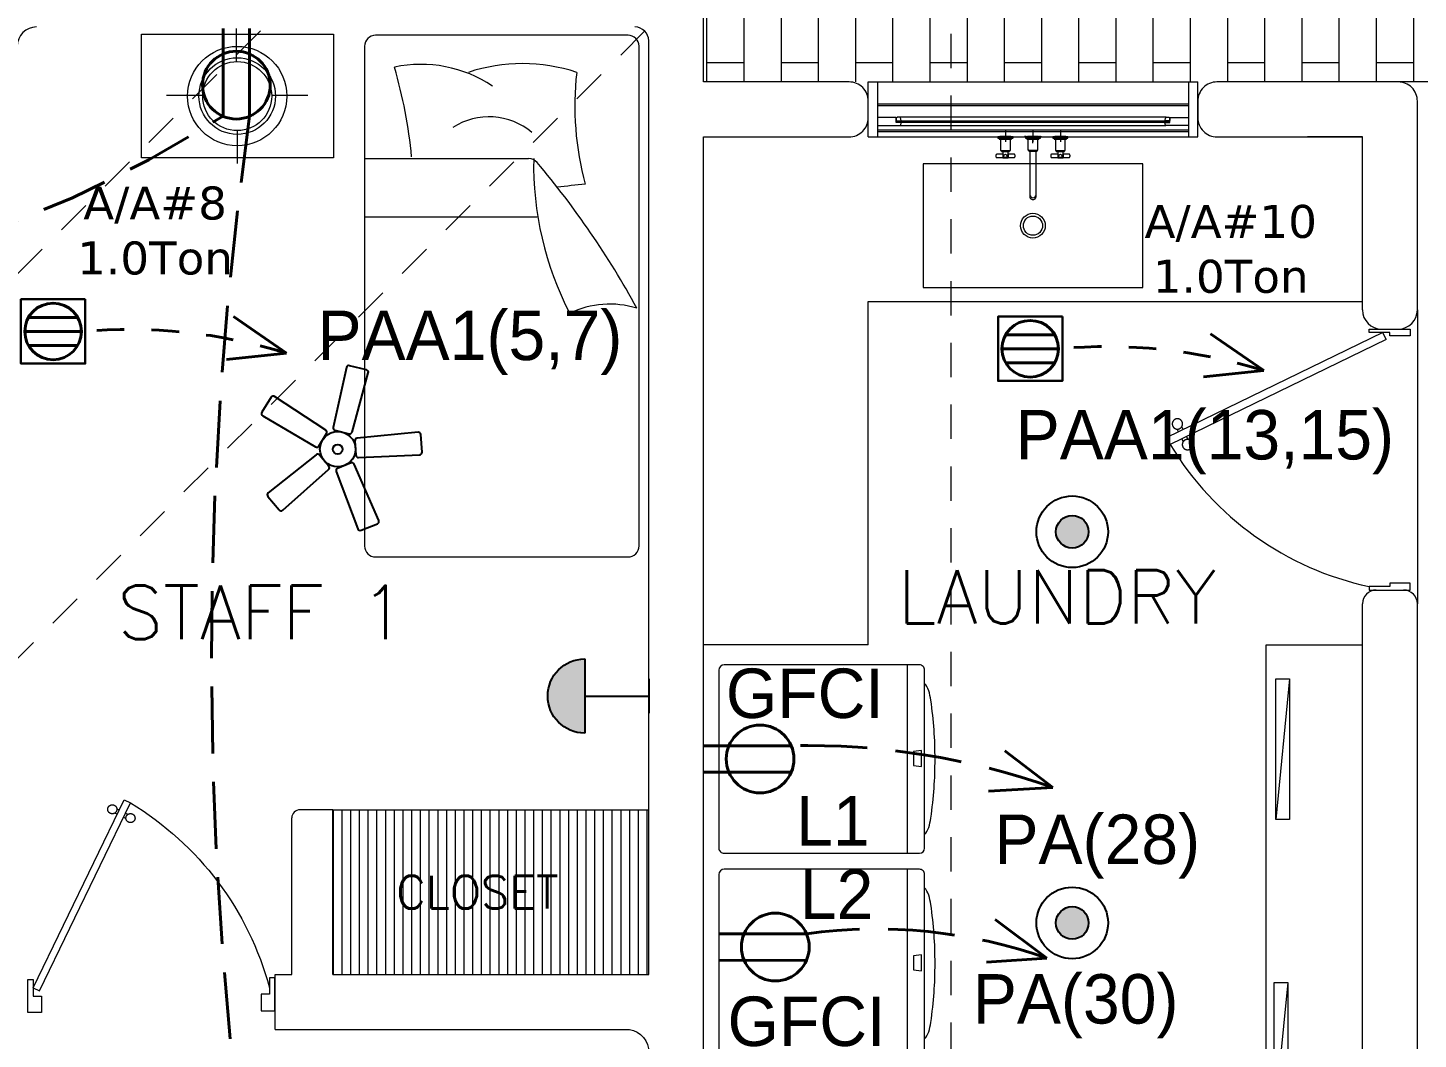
# Model space of a CAD drawing. Header units: metres. Extents: x 14 to 2416, y -346 to 476.
# Drawn here: x 33.49 to 38.55, y -153.97 to -150.29 of the extents above; entities that cross this region are included whole.
import ezdxf

# ---------------------------------------------------------------- set-up
doc = ezdxf.new("R2010")
doc.units = ezdxf.units.M
for name, pattern in [('0', [0]), ('CENTER2', [28.575, 19.05, -3.175, 3.175, -3.175]), ('CONTINUA', [0]), ('Dash Style-2', [0.694425, 0.48607, -0.208355]), ('HIDDEN2', [0.1875, 0.125, -0.0625])]:
    doc.linetypes.add(name, pattern=pattern)
doc.layers.get('0').update_dxf_attribs({"linetype": '0', "lineweight": 20})
for name, color, linetype, lineweight in [('A-ANNO-TEXT', 20, 'Continuous', 13), ('A-DOOR', 35, 'Continuous', 5), ('A-WALL', 250, 'Continuous', 20), ('baños', 251, 'Continuous', 0), ('closets', 253, 'Continuous', 0), ('cristales', 131, 'Continuous', 0), ('E Base Registro', 8, 'Continuous', 30), ('E Salida AAcond', 144, 'Continuous', 40), ('E Salida TCorrientes', 24, 'CONTINUA', 40), ('E Tuberia AAcond', 144, 'Dash Style-2', 40), ('E Tuberia Emp Piso', 24, 'Dash Style-2', 40), ('MAVA -LUMINARIAS', 1, 'Continuous', 18), ('MOB FIJOS', 251, 'Continuous', 0), ('MOBILIARIOS', 252, 'Continuous', 0), ('piso', 253, 'Continuous', 0), ('textos', 7, 'Continuous', 0)]:
    doc.layers.add(name, color=color, linetype=linetype, lineweight=lineweight)
doc.layers.add('hatch piso', color=253, linetype='Continuous', lineweight=0, transparency=0.7)
doc.layers.add('MAVA LUM', color=1, linetype='Continuous')
doc.layers.add('MAVA Luminarias', color=1, linetype='Continuous')
doc.layers.add('Techos 1', color=7, linetype='HIDDEN2', lineweight=9, true_color=0x42391a)
doc.styles.add('CENTURY GOTHIC', font='GOTHIC.TTF')
doc.styles.add('DIMTEXT', font='dim.shx', dxfattribs={"width": 0.75})
doc.styles.get("Standard").update_dxf_attribs({"font": 'arial.ttf', "height": 0.1875})

# ---------------------------------------------------------------- blocks, each defined once
blk = doc.blocks.new('bn29-63')
at = {"linetype": 'CENTER2'}
for p, q in [((-0.1, 0.02), (-0.1, -0.02)), ((-0.025, 0), (-0.031, 0)), ((0.02, 0), (-0.02, 0)), ((0, 0.025), (0, 0.0035)), ((0, 0.02), (0, -0.02)), ((0.025, 0), (0.031, 0)), ((0.1, 0.02), (0.1, -0.02)), ((-0.08, 0), (-0.12, 0)), ((0, -0.025), (0, -0.0035)), ((0.12, 0), (0.08, 0))]:
    blk.add_line(p, q, dxfattribs=at)
at = {"linetype": 'Continuous'}
for p, q in [((-0.0275, 0), (-0.0275, -0.0055)), ((0.0275, -0.0055), (0.0275, 0)), ((-0.1275, 0), (-0.0725, 0)), ((-0.1275, 0), (-0.1275, -0.0055)), ((-0.127, -0.006), (-0.073, -0.006)), ((-0.1225, -0.0065), (-0.1225, -0.0095)), ((-0.122, -0.01), (-0.078, -0.01)), ((-0.118, -0.01), (-0.118, -0.0505)), ((-0.082, -0.0505), (-0.082, -0.01)), ((-0.0775, -0.0095), (-0.0775, -0.0065)), ((-0.0725, -0.0055), (-0.0725, 0)), ((-0.0225, -0.007), (-0.0225, -0.0095)), ((-0.018, -0.011), (-0.018, -0.0495)), ((0.018, -0.0495), (0.018, -0.011)), ((0.0225, -0.0095), (0.0225, -0.007)), ((0.0725, 0), (0.1275, 0)), ((0.0725, 0), (0.0725, -0.0055)), ((0.073, -0.006), (0.127, -0.006)), ((0.0775, -0.0065), (0.0775, -0.0095)), ((0.078, -0.01), (0.122, -0.01)), ((0.082, -0.01), (0.082, -0.0505)), ((0.118, -0.0505), (0.118, -0.01)), ((0.1225, -0.0095), (0.1225, -0.0065)), ((0.1275, -0.0055), (0.1275, 0)), ((-0.1353, -0.0707), (-0.1353, -0.0709)), ((-0.1353, -0.0709), (-0.1353, -0.0711)), ((-0.1098, -0.0649), (-0.132, -0.0649)), ((-0.132, -0.0769), (-0.1098, -0.0769)), ((-0.1175, -0.051), (-0.0825, -0.051)), ((-0.1148, -0.051), (-0.1148, -0.0547)), ((-0.1144, -0.0552), (-0.0856, -0.0552)), ((-0.1098, -0.0554), (-0.0903, -0.0554)), ((-0.1098, -0.0554), (-0.1098, -0.0674)), ((-0.1098, -0.0743), (-0.1098, -0.0779)), ((-0.1092, -0.0784), (-0.0908, -0.0784)), ((-0.1089, -0.0552), (-0.1089, -0.0554)), ((-0.0911, -0.0554), (-0.0911, -0.0552)), ((-0.0903, -0.0675), (-0.0903, -0.0554)), ((-0.068, -0.0649), (-0.0903, -0.0649)), ((-0.0903, -0.0779), (-0.0903, -0.0744)), ((-0.0903, -0.0769), (-0.068, -0.0769)), ((-0.0851, -0.0547), (-0.0851, -0.051)), ((-0.0647, -0.0709), (-0.0647, -0.0708)), ((-0.0647, -0.0711), (-0.0647, -0.0709)), ((-0.015, -0.051), (-0.015, -0.0535)), ((-0.0115, -0.055), (-0.0115, -0.1745)), ((0.0115, -0.1745), (0.0115, -0.055)), ((0.015, -0.0535), (0.015, -0.051)), ((0.0647, -0.0707), (0.0647, -0.0709)), ((0.0647, -0.0709), (0.0647, -0.0711)), ((0.0902, -0.0649), (0.068, -0.0649)), ((0.068, -0.0769), (0.0902, -0.0769)), ((0.0825, -0.051), (0.1175, -0.051)), ((0.0851, -0.051), (0.0851, -0.0547)), ((0.0856, -0.0552), (0.1144, -0.0552)), ((0.0902, -0.0554), (0.1097, -0.0554)), ((0.0902, -0.0554), (0.0902, -0.0674)), ((0.0902, -0.0743), (0.0902, -0.0779)), ((0.0908, -0.0784), (0.1092, -0.0784)), ((0.0911, -0.0552), (0.0911, -0.0554)), ((0.1089, -0.0554), (0.1089, -0.0552)), ((0.1097, -0.0675), (0.1097, -0.0554)), ((0.132, -0.0649), (0.1097, -0.0649)), ((0.1097, -0.0779), (0.1097, -0.0744)), ((0.1097, -0.0769), (0.132, -0.0769)), ((0.1148, -0.0547), (0.1148, -0.051)), ((0.1353, -0.0709), (0.1353, -0.0708)), ((0.1353, -0.0711), (0.1353, -0.0709)), ((-0.0115, -0.1745), (-0.0115, -0.2108)), ((0.0115, -0.2108), (0.0115, -0.1745)), ((-0.0116, -0.2129), (-0.0116, -0.2196)), ((-0.0115, -0.2108), (-0.0115, -0.2129)), ((0.0115, -0.2129), (0.0115, -0.2108)), ((0.0116, -0.2196), (0.0116, -0.2129))]:
    blk.add_line(p, q, dxfattribs=at)
for centre in [(-0.1, -0.0709), (0.1, -0.0709)]:
    blk.add_circle(centre, 0.006, dxfattribs=at)
for centre, radius, start, end in [((-0.127, -0.0055), 0.0005, 180, 270), ((-0.123, -0.0065), 0.0005, 0, 90), ((-0.122, -0.0095), 0.0005, 180, 270), ((-0.1175, -0.0505), 0.0005, 180, 270), ((-0.0825, -0.0505), 0.0005, 270, 0), ((-0.078, -0.0095), 0.0005, 270, 0), ((-0.077, -0.0065), 0.0005, 90, 180), ((-0.073, -0.0055), 0.0005, 270, 0), ((-0.027, -0.0055), 0.000484, 180.5909, 257.2082), ((-0.0118, 2.0449), 2.0509, 269.6737, 270.0229), ((-0.0235, -0.007), 0.000994, 359.9015, 76.9051), ((-0.019, -0.011), 0.000956, 357.6447, 77.7093), ((-0.0175, -0.0495), 0.000478, 178.2673, 257.1382), ((-0.016, -0.051), 0.000959, 357.75, 77.9919), ((0.016, -0.051), 0.000997, 103.3628, 180.0254), ((0.0175, -0.0495), 0.000475, 305.7664, 0.8101), ((0.019, -0.011), 0.000999, 105.4862, 180.0003), ((0.022, -0.0095), 0.000468, 302.2695, 1.2177), ((0.0235, -0.007), 0.000969, 105.515, 182.3446), ((0.073, -0.0055), 0.0005, 180, 270), ((0.077, -0.0065), 0.0005, 0, 90), ((0.078, -0.0095), 0.0005, 180, 270), ((0.0825, -0.0505), 0.0005, 180, 270), ((0.1175, -0.0505), 0.0005, 270, 0), ((0.122, -0.0095), 0.0005, 270, 0), ((0.123, -0.0065), 0.0005, 90, 180), ((0.127, -0.0055), 0.0005, 270, 0), ((-0.1144, -0.0547), 0.0005, 180, 270), ((-0.1092, -0.0779), 0.0005, 180, 270), ((-0.0908, -0.0779), 0.0005, 270, 0), ((-0.0856, -0.0547), 0.0005, 270, 0), ((-0.0125, -0.055), 0.000979, 359.4823, 72.3164), ((0.0125, -0.055), 0.000994, 107.8916, 180.1174), ((0.0145, -0.0535), 0.000492, 288.0948, 0.3106), ((0.0856, -0.0547), 0.0005, 180, 270), ((0.0908, -0.0779), 0.0005, 180, 270), ((0.1092, -0.0779), 0.0005, 270, 0), ((0.1144, -0.0547), 0.0005, 270, 0), ((0, -0.2181), 0.0121, 213.9793, 325.1602)]:
    blk.add_arc(centre, radius, start, end, dxfattribs=at)
for centre, major_axis, ratio, start_param, end_param in [((0, 0), (0.0275, 0), 0.000034, 2.667121, 6.283185), ((0, 0), (0.0259, 0), 0.000034, 2.815846, 6.283185), ((0, 0), (0.0275, 0), 0.000034, 0, 0.47639), ((0, 0), (0.0259, 0), 0.000034, 0, 0.327867), ((0, -0.006), (0.027, 0), 0.000034, 3.141456, 6.282925), ((0, -0.01), (0.022, 0), 0.000034, 3.142066, 6.283185), ((0, -0.05), (0.0175, 0), 0.000034, 2.696758, 6.283185), ((0, -0.05), (0.0175, 0), 0.000034, 0, 0.440577), ((0, -0.054), (0.0145, 0), 0.000034, 3.141569, 6.283185), ((0, -0.2129), (0.0116, 0), 0.906322, 3.141593, 6.283185), ((0, -0.2196), (0.0116, 0), 0.906322, 3.141593, 3.655143), ((0, -0.2129), (0.0115, 0), 0.906322, 3.141593, 6.283185), ((0, -0.2196), (0.0116, 0), 0.906322, 5.752494, 6.283185)]:
    blk.add_ellipse(centre, major_axis=major_axis, ratio=ratio, start_param=start_param, end_param=end_param, dxfattribs=at)
for points, knots in [([(-0.0225, -0.0095), (-0.0225, -0.0095), (-0.0225, -0.0096), (-0.0225, -0.0097), (-0.0224, -0.0098), (-0.0223, -0.0099), (-0.0222, -0.01), (-0.0222, -0.01), (-0.0221, -0.01)], [0, 0, 0, 0, 0.042757, 0.325645, 0.547786, 0.733379, 0.889807, 1, 1, 1, 1]), ([(0.0271, -0.006), (0.0272, -0.006), (0.0272, -0.0059), (0.0274, -0.0058), (0.0275, -0.0057), (0.0275, -0.0056), (0.0275, -0.0055), (0.0275, -0.0055)], [0, 0, 0, 0, 0.168578, 0.402971, 0.679997, 0.948361, 1, 1, 1, 1]), ([(-0.1321, -0.0649), (-0.1321, -0.0649), (-0.1324, -0.0649), (-0.1329, -0.0651), (-0.1335, -0.0655), (-0.134, -0.066), (-0.1344, -0.0668), (-0.1348, -0.0677), (-0.1351, -0.0687), (-0.1353, -0.0697), (-0.1353, -0.0704), (-0.1353, -0.0707)], [0, 0, 0, 0, 0.045604, 0.158159, 0.271631, 0.39062, 0.514613, 0.640295, 0.76551, 0.890129, 1, 1, 1, 1]), ([(-0.1353, -0.0711), (-0.1353, -0.0712), (-0.1353, -0.0717), (-0.1352, -0.0726), (-0.135, -0.0736), (-0.1346, -0.0746), (-0.1342, -0.0754), (-0.1337, -0.0761), (-0.1332, -0.0766), (-0.1326, -0.0769), (-0.1322, -0.0769), (-0.1321, -0.0769)], [0, 0, 0, 0, 0.048847, 0.173034, 0.297636, 0.422848, 0.549037, 0.676469, 0.804317, 0.914337, 1, 1, 1, 1]), ([(-0.1098, -0.0674), (-0.1098, -0.0678), (-0.1097, -0.0681), (-0.1097, -0.0693), (-0.1097, -0.0701), (-0.1097, -0.0722), (-0.1098, -0.0734), (-0.1098, -0.0743)], [0.4022822, 0.4022822, 0.4022822, 0.4022822, 0.4375, 0.4375, 0.5, 0.5, 0.5975436, 0.5975436, 0.5975436, 0.5975436]), ([(-0.0903, -0.0675), (-0.0903, -0.0678), (-0.0903, -0.0682), (-0.0903, -0.0693), (-0.0903, -0.0701), (-0.0903, -0.0709)], [0.90411341, 0.90411341, 0.90411341, 0.90411341, 0.9375, 0.9375, 1, 1, 1, 1]), ([(-0.0647, -0.0708), (-0.0647, -0.0706), (-0.0647, -0.0701), (-0.0648, -0.0692), (-0.065, -0.0682), (-0.0654, -0.0672), (-0.0658, -0.0664), (-0.0663, -0.0657), (-0.0668, -0.0652), (-0.0674, -0.0649), (-0.0678, -0.0649), (-0.0679, -0.0649)], [0, 0, 0, 0, 0.048847, 0.173034, 0.297636, 0.422848, 0.549037, 0.676469, 0.804317, 0.914337, 1, 1, 1, 1]), ([(-0.0679, -0.0769), (-0.0679, -0.0769), (-0.0676, -0.0769), (-0.0671, -0.0767), (-0.0665, -0.0763), (-0.066, -0.0758), (-0.0656, -0.075), (-0.0652, -0.0742), (-0.0649, -0.0731), (-0.0647, -0.0721), (-0.0647, -0.0714), (-0.0647, -0.0711)], [0, 0, 0, 0, 0.045604, 0.158159, 0.271631, 0.39062, 0.514613, 0.640295, 0.76551, 0.890129, 1, 1, 1, 1]), ([(-0.015, -0.0535), (-0.015, -0.0535), (-0.015, -0.0536), (-0.015, -0.0537), (-0.0149, -0.0538), (-0.0148, -0.0539), (-0.0147, -0.054), (-0.0146, -0.054), (-0.0146, -0.054), (-0.0146, -0.054)], [0, 0, 0, 0, 0.071045, 0.33477, 0.544053, 0.719742, 0.867475, 0.987287, 1, 1, 1, 1]), ([(0.0679, -0.0649), (0.0679, -0.0649), (0.0676, -0.0649), (0.0671, -0.0651), (0.0665, -0.0655), (0.066, -0.066), (0.0656, -0.0668), (0.0652, -0.0677), (0.0649, -0.0687), (0.0647, -0.0697), (0.0647, -0.0704), (0.0647, -0.0707)], [0, 0, 0, 0, 0.045604, 0.158159, 0.271631, 0.39062, 0.514613, 0.640295, 0.76551, 0.890129, 1, 1, 1, 1]), ([(0.0647, -0.0711), (0.0647, -0.0712), (0.0647, -0.0717), (0.0648, -0.0726), (0.065, -0.0736), (0.0654, -0.0746), (0.0658, -0.0754), (0.0663, -0.0761), (0.0668, -0.0766), (0.0674, -0.0769), (0.0678, -0.0769), (0.0679, -0.0769)], [0, 0, 0, 0, 0.048847, 0.173034, 0.297636, 0.422848, 0.549037, 0.676469, 0.804317, 0.914337, 1, 1, 1, 1]), ([(0.0902, -0.0674), (0.0902, -0.0678), (0.0903, -0.0681), (0.0903, -0.0693), (0.0903, -0.0701), (0.0903, -0.0722), (0.0902, -0.0734), (0.0902, -0.0743)], [0.4022822, 0.4022822, 0.4022822, 0.4022822, 0.4375, 0.4375, 0.5, 0.5, 0.5975436, 0.5975436, 0.5975436, 0.5975436]), ([(0.1097, -0.0675), (0.1097, -0.0678), (0.1097, -0.0682), (0.1097, -0.0693), (0.1097, -0.0701), (0.1097, -0.0709)], [0.90411341, 0.90411341, 0.90411341, 0.90411341, 0.9375, 0.9375, 1, 1, 1, 1]), ([(0.1353, -0.0708), (0.1353, -0.0706), (0.1353, -0.0701), (0.1352, -0.0692), (0.135, -0.0682), (0.1346, -0.0672), (0.1342, -0.0664), (0.1337, -0.0657), (0.1332, -0.0652), (0.1326, -0.0649), (0.1322, -0.0649), (0.1321, -0.0649)], [0, 0, 0, 0, 0.048847, 0.173034, 0.297636, 0.422848, 0.549037, 0.676469, 0.804317, 0.914337, 1, 1, 1, 1]), ([(0.1321, -0.0769), (0.1321, -0.0769), (0.1324, -0.0769), (0.1329, -0.0767), (0.1335, -0.0763), (0.134, -0.0758), (0.1344, -0.075), (0.1348, -0.0742), (0.1351, -0.0731), (0.1353, -0.0721), (0.1353, -0.0714), (0.1353, -0.0711)], [0, 0, 0, 0, 0.045604, 0.158159, 0.271631, 0.39062, 0.514613, 0.640295, 0.76551, 0.890129, 1, 1, 1, 1])]:
    blk.add_open_spline(points, degree=3, knots=knots, dxfattribs=at)
for points in [[(-0.0903, -0.0709), (-0.0903, -0.0722), (-0.0903, -0.0734), (-0.0903, -0.0744)], [(0.1097, -0.0709), (0.1097, -0.0722), (0.1097, -0.0734), (0.1097, -0.0744)]]:
    blk.add_open_spline(points, degree=3, dxfattribs=at)
blk = doc.blocks.new('puerta 1.00')
at = {"layer": 'A-DOOR'}
for p, q in [((-0.15, -0.0125), (-0.9369, -0.3949)), ((-0.1376, -0.038), (-0.9245, -0.4204)), ((-0.1376, -0.038), (-0.15, -0.0125)), ((-0.9369, -0.3949), (-0.9245, -0.4204)), ((-0.8946, -0.3743), (-0.8996, -0.3641)), ((-0.8777, -0.3661), (-0.8826, -0.3559)), ((-0.8822, -0.3998), (-0.8772, -0.4101)), ((-0.8653, -0.3916), (-0.8603, -0.4018))]:
    blk.add_line(p, q, dxfattribs=at)
for points in [[(-0.05, 0), (-0.05, -0.025), (-0.125, -0.025), (-0.125, -0.0125), (-0.2, -0.0125), (-0.2, 0), (-0.05, 0)], [(-0.05, -0.95), (-0.05, -0.925), (-0.125, -0.925), (-0.125, -0.9375), (-0.2, -0.9375), (-0.2, -0.95), (-0.05, -0.95)]]:
    blk.add_lwpolyline(points, dxfattribs=at)
blk.add_arc((0.0366, 0.1602), 1.1229, 211.1336, 257.8343, dxfattribs=at)
for points in [[(-0.8982, -0.3642), (-0.9033, -0.3642), (-0.912, -0.3591), (-0.917, -0.3504), (-0.917, -0.3403), (-0.912, -0.3316), (-0.9033, -0.3265), (-0.8932, -0.3265), (-0.8844, -0.3316), (-0.8794, -0.3403), (-0.8794, -0.3504), (-0.8844, -0.3591), (-0.8932, -0.3642), (-0.8982, -0.3642)], [(-0.8617, -0.4394), (-0.8667, -0.4394), (-0.8754, -0.4344), (-0.8805, -0.4256), (-0.8805, -0.4156), (-0.8754, -0.4068), (-0.8667, -0.4018), (-0.8566, -0.4018), (-0.8479, -0.4068), (-0.8428, -0.4156), (-0.8428, -0.4257), (-0.8479, -0.4344), (-0.8566, -0.4394), (-0.8617, -0.4394)]]:
    blk.add_open_spline(points, degree=2, dxfattribs=at)
blk = doc.blocks.new('P90')
at = {"layer": 'A-DOOR'}
for p, q in [((-0.0476, -0.8576), (0.6364, -0.5264)), ((-0.0368, -0.88), (0.6473, -0.5489)), ((0.5843, -0.5517), (0.58, -0.5427)), ((0.5992, -0.5445), (0.5949, -0.5355)), ((0.6473, -0.5489), (0.6364, -0.5264)), ((0.5952, -0.5741), (0.5995, -0.5831)), ((0.6101, -0.5669), (0.6144, -0.5759)), ((-0.0368, -0.88), (-0.0476, -0.8576))]:
    blk.add_line(p, q, dxfattribs=at)
for points in [[(-0.06, -0.02), (-0.06, -0.05), (-0.12, -0.05), (-0.12, 0), (0, 0), (0, -0.02)], [(-0.0668, -0.88), (-0.0668, -0.85), (-0.1268, -0.85), (-0.1268, -0.9), (-0.0068, -0.9), (-0.0068, -0.88)]]:
    blk.add_lwpolyline(points, close=True, dxfattribs=at)
blk.add_arc((-0.3259, -1.105), 1.1228, 31.0139, 75.0797, dxfattribs=at)
for points in [[(0.5812, -0.5096), (0.5857, -0.5096), (0.5933, -0.5141), (0.5977, -0.5218), (0.5977, -0.5306), (0.5933, -0.5383), (0.5856, -0.5427), (0.5767, -0.5427), (0.5691, -0.5383), (0.5647, -0.5306), (0.5647, -0.5217), (0.5691, -0.514), (0.5768, -0.5096), (0.5812, -0.5096)], [(0.6133, -0.5758), (0.6177, -0.5758), (0.6254, -0.5803), (0.6298, -0.5879), (0.6298, -0.5968), (0.6253, -0.6045), (0.6176, -0.6089), (0.6088, -0.6089), (0.6011, -0.6044), (0.5967, -0.5967), (0.5967, -0.5879), (0.6011, -0.5802), (0.6088, -0.5758), (0.6133, -0.5758)]]:
    blk.add_open_spline(points, degree=2, dxfattribs=at)
blk = doc.blocks.new('PL BASE 1N NASAS 09')
at = {"layer": 'closets', "transparency": 33554687}
h = blk.add_hatch(dxfattribs=at)
h.set_pattern_fill('LINE', color=256, scale=0.01, angle=90)
h.set_pattern_definition([(90, (-221.61947, 143.81628), (-0.03175, 2e-18), [])])
h.paths.add_polyline_path([(-115.7811, -51.8997), (-114.6315, -51.8997), (-114.6315, -52.4997), (-115.7811, -52.4997)])
at = {"layer": 'A-DOOR'}
for p, q in [((-113.8311, -49.2497), (-112.6311, -49.2497)), ((-113.8311, -49.4497), (-113.8311, -49.2497)), ((-113.7971, -49.2497), (-113.7971, -49.4497)), ((-112.6651, -49.2497), (-112.6651, -49.4497)), ((-112.6311, -49.4497), (-112.6311, -49.2497)), ((-113.7971, -49.3297), (-112.6651, -49.3297)), ((-113.7956, -49.3787), (-113.7971, -49.3802)), ((-113.7306, -49.3787), (-113.7956, -49.3787)), ((-113.7291, -49.3802), (-113.7306, -49.3787)), ((-112.7463, -49.3777), (-113.7158, -49.3777)), ((-112.7331, -49.3802), (-112.7316, -49.3787)), ((-112.7316, -49.3787), (-112.6666, -49.3787)), ((-112.6651, -49.3802), (-112.6666, -49.3787)), ((-113.7971, -49.3802), (-113.7971, -49.4072)), ((-113.7971, -49.4072), (-113.7956, -49.4087)), ((-113.7971, -49.4297), (-112.6651, -49.4297)), ((-113.7956, -49.4087), (-113.7149, -49.4087)), ((-113.7291, -49.3977), (-113.7291, -49.3802)), ((-113.7291, -49.3947), (-113.7241, -49.3947)), ((-113.7291, -49.3947), (-113.7241, -49.3947)), ((-113.7116, -49.3977), (-113.7291, -49.3977)), ((-113.7241, -49.3967), (-113.7181, -49.3927)), ((-113.7241, -49.3927), (-113.7181, -49.3967)), ((-113.7149, -49.4087), (-113.7131, -49.4073)), ((-113.7149, -49.4087), (-112.7472, -49.4087)), ((-113.7131, -49.4073), (-113.7111, -49.3992)), ((-113.7111, -49.3982), (-113.7116, -49.3977)), ((-113.7111, -49.3992), (-113.7111, -49.3982)), ((-112.7511, -49.3982), (-112.7506, -49.3977)), ((-112.7511, -49.3992), (-112.7511, -49.3982)), ((-112.7491, -49.4073), (-112.7511, -49.3992)), ((-112.7506, -49.3977), (-112.7331, -49.3977)), ((-112.7472, -49.4087), (-112.7491, -49.4073)), ((-112.6666, -49.4087), (-112.7472, -49.4087)), ((-112.7381, -49.3967), (-112.7441, -49.3927)), ((-112.7381, -49.3927), (-112.7441, -49.3967)), ((-112.7331, -49.3947), (-112.7381, -49.3947)), ((-112.7331, -49.3947), (-112.7381, -49.3947)), ((-112.7331, -49.3977), (-112.7331, -49.3802)), ((-112.6651, -49.4072), (-112.6666, -49.4087)), ((-112.6651, -49.3802), (-112.6651, -49.4072)), ((-113.8311, -49.4497), (-112.6311, -49.4497))]:
    blk.add_line(p, q, dxfattribs=at)
at = {"layer": 'A-DOOR', "color": 8}
for p, q in [((-113.7971, -49.3357), (-112.6651, -49.3357)), ((-113.7971, -49.4237), (-112.6651, -49.4237))]:
    blk.add_line(p, q, dxfattribs=at)
at = {"layer": 'A-DOOR'}
for points in [[(-113.7269, -49.3792, -0.341999), (-113.7289, -49.3807), (-113.7291, -49.3811), (-113.7291, -49.3907), (-113.7281, -49.3917), (-113.7111, -49.3917), (-113.7111, -49.3912), (-113.7144, -49.3788, 0.339454), (-113.7158, -49.3777), (-113.725, -49.3777, 0.341999)], [(-112.7352, -49.3792, 0.341999), (-112.7333, -49.3807), (-112.7331, -49.3811), (-112.7331, -49.3907), (-112.7341, -49.3917), (-112.7511, -49.3917), (-112.7511, -49.3912), (-112.7478, -49.3788, -0.339454), (-112.7463, -49.3777), (-112.7372, -49.3777, -0.341999)]]:
    blk.add_lwpolyline(points, format="xyb", close=True, dxfattribs=at)
for points in [[(-113.7291, -49.3947), (-113.7241, -49.3947), (-113.7241, -49.3947), (-113.7291, -49.3947)], [(-113.7241, -49.3967), (-113.7181, -49.3967), (-113.7181, -49.3927), (-113.7241, -49.3927)], [(-113.7241, -49.3967), (-112.7381, -49.3967), (-112.7381, -49.3927), (-113.7241, -49.3927)], [(-113.7116, -49.3927), (-113.7236, -49.3927), (-113.7236, -49.3917), (-113.7116, -49.3917)], [(-113.7116, -49.3977), (-113.7236, -49.3977), (-113.7236, -49.3967), (-113.7116, -49.3967)], [(-113.7181, -49.3967), (-113.7131, -49.3967), (-113.7131, -49.3927), (-113.7181, -49.3927)], [(-112.7506, -49.3927), (-112.7386, -49.3927), (-112.7386, -49.3917), (-112.7506, -49.3917)], [(-112.7506, -49.3977), (-112.7386, -49.3977), (-112.7386, -49.3967), (-112.7506, -49.3967)], [(-112.7441, -49.3967), (-112.7491, -49.3967), (-112.7491, -49.3927), (-112.7441, -49.3927)], [(-112.7381, -49.3967), (-112.7441, -49.3967), (-112.7441, -49.3927), (-112.7381, -49.3927)], [(-112.7331, -49.3947), (-112.7381, -49.3947), (-112.7381, -49.3947), (-112.7331, -49.3947)]]:
    blk.add_lwpolyline(points, close=True, dxfattribs=at)
at = {"layer": 'A-DOOR', "color": 7}
blk.add_lwpolyline([(-113.7241, -49.3927), (-112.7381, -49.3927), (-112.7381, -49.3967), (-113.7241, -49.3967)], close=True, dxfattribs=at)
at = {"layer": 'A-WALL'}
for p, q in [((-114.6311, -52.4997), (-114.6311, -49.0997)), ((-112.0311, -49.4497), (-112.2311, -49.4497)), ((-112.0311, -50.0797), (-112.0311, -49.4497)), ((-111.9611, -50.1497), (-111.9011, -50.1497)), ((-111.9811, -51.0997), (-111.8811, -51.0997)), ((-112.0311, -53.4497), (-112.0311, -51.1497)), ((-111.8311, -53.5797), (-111.8311, -51.1497)), ((-115.7811, -51.8997), (-115.9011, -51.8997)), ((-115.7811, -52.4997), (-115.7811, -51.8997)), ((-115.9311, -52.4997), (-115.9311, -51.9297)), ((-115.9922, -52.4997), (-115.9311, -52.4997)), ((-115.9922, -52.6997), (-115.9922, -52.4997)), ((-115.7811, -52.4997), (-114.6311, -52.4997)), ((-115.9922, -52.6997), (-115.9311, -52.6997))]:
    blk.add_line(p, q, dxfattribs=at)
for points in [[(-114.4311, -49.2497), (-114.4311, -48.9197, 0.414214), (-114.5011, -48.8497), (-114.6811, -48.8497)], [(-114.4311, -53.4497), (-114.4311, -49.4497), (-113.9011, -49.4497, 0.414214), (-113.8311, -49.3797), (-113.8311, -49.3197, 0.414214), (-113.9011, -49.2497), (-114.4311, -49.2497)], [(-111.8311, -50.0797), (-111.8311, -49.3197, 0.414214), (-111.9011, -49.2497), (-112.5611, -49.2497, 0.414214), (-112.6311, -49.3197), (-112.6311, -49.3797, 0.414214), (-112.5611, -49.4497), (-112.0311, -49.4497)], [(-115.9922, -52.6997), (-114.7011, -52.6997, -0.372592), (-114.6311, -52.7846), (-114.6306, -53.8297, 0.414214), (-114.5606, -53.8997), (-114.5006, -53.8997, 0.414214), (-114.4306, -53.8297), (-114.4311, -53.7197, -0.414214), (-114.3611, -53.6497), (-113.6511, -53.6497)]]:
    blk.add_lwpolyline(points, format="xyb", dxfattribs=at)
blk.add_lwpolyline([(-112.0311, -53.4497), (-112.0311, -51.8162)], dxfattribs=at)
for centre, radius, start, end in [((-116.8611, -49.1197), 0.07, 90, 180), ((-114.6811, -49.0997), 0.05, 0, 90), ((-111.9611, -50.0797), 0.07, 180, 270), ((-111.9011, -50.0797), 0.07, 270, 0), ((-111.9811, -51.1497), 0.05, 90, 180), ((-111.8811, -51.1497), 0.05, 360, 90), ((-115.9011, -51.9297), 0.03, 90, 180)]:
    blk.add_arc(centre, radius, start, end, dxfattribs=at)
at = {"layer": 'closets', "transparency": 33554687}
blk.add_line((-115.7811, -51.8997), (-114.6311, -51.8997), dxfattribs=at)
at = {"layer": 'cristales', "const_width": 0.004}
blk.add_lwpolyline([(-113.7131, -49.3947), (-112.7491, -49.3947)], dxfattribs=at)
at = {"layer": 'MOB FIJOS', "ltscale": 0.01}
blk.add_lwpolyline([(-112.8311, -49.5481), (-113.6311, -49.5481), (-113.6311, -49.9981), (-112.8311, -49.9981)], close=True, dxfattribs=at)
for major_axis in [(-0.0318, -0.0318), (-0.0247, -0.0247)]:
    blk.add_ellipse((-113.2315, -49.7731), major_axis=major_axis, ratio=1, start_param=2.356194489560823, end_param=8.639379796740409, dxfattribs=at)
at = {"layer": 'MOBILIARIOS'}
for p, q in [((-113.8315, -51.2997), (-114.4315, -51.2997)), ((-112.3815, -53.4497), (-112.3815, -51.2997)), ((-112.3815, -51.2997), (-112.0315, -51.2997))]:
    blk.add_line(p, q, dxfattribs=at)
blk.add_lwpolyline([(-113.8315, -51.2997), (-113.8315, -50.0497), (-112.0315, -50.0497)], dxfattribs=at)
at = {"layer": 'piso'}
for p, q in [((-106.3611, -49.2497), (-111.9011, -49.2497)), ((-111.8311, -50.0797), (-111.8311, -51.1497))]:
    blk.add_line(p, q, dxfattribs=at)
at = {"layer": 'Techos 1'}
for p, q in [((-114.9311, -47.9497), (-118.0811, -51.0997)), ((-113.5311, -47.9497), (-117.6311, -52.0497)), ((-113.5311, -47.9497), (-113.5311, -56.1497))]:
    blk.add_line(p, q, dxfattribs=at)
at = {"layer": 'A-DOOR'}
blk.add_blockref('puerta 1.00', (-111.807, -50.1497), dxfattribs=at)
at = {"layer": 'A-DOOR', "xscale": -1, "rotation": 270}
blk.add_blockref('P90', (-115.9926, -52.5114), dxfattribs=at)
at = {"layer": 'MOB FIJOS', "ltscale": 0.01}
blk.add_blockref('bn29-63', (-113.2315, -49.4481), dxfattribs=at)
at = {"layer": 'textos'}
for s, insert, char_height, width, attachment_point in [('{\\Fromans|c0; LAUNDRY}', (-113.8585, -51.2219), 0.195, 3.404877, 7), ('{\\Fromans|c0; STAFF 1}', (-116.7008, -51.2785), 0.195, 3.404877, 7), ('\\pxqc;{\\Fromans|c0;\\H0.8x;CLOSET\\H1.25x; }', (-113.5584, -52.2599), 0.15, 3.392974, 9)]:
    blk.add_mtext(s, dxfattribs=dict(at, insert=insert, char_height=char_height, width=width, attachment_point=attachment_point))
blk = doc.blocks.new('cl02b-planta')
blk.add_lwpolyline([(1.0729, 0.6704), (0.3871, 0.6704)])
blk.add_lwpolyline([(0.7026, 0.6181), (0.7608, 0.6181), (0.757, 0.6473), (0.7064, 0.6473)], close=True)
for centre, start, end in [((0.4058, 1.3378), 90, 180), ((1.0541, 1.3378), 0, 90), ((0.4058, 0.626), 180, 270), ((1.0541, 0.626), 270, 360)]:
    blk.add_arc(centre, 0.0187, start, end)
for points in [[(0.3871, 1.3378), (0.3871, 1.1005), (0.3871, 0.8633), (0.3871, 0.626)], [(1.0541, 1.3565), (0.838, 1.3565), (0.6219, 1.3565), (0.4058, 1.3565)], [(1.0729, 0.626), (1.0729, 0.8633), (1.0729, 1.1005), (1.0729, 1.3378)], [(0.4058, 0.6072), (0.4221, 0.6072), (0.4385, 0.6072), (0.4549, 0.6072)]]:
    blk.add_open_spline(points, degree=3)
for points, knots in [([(0.4549, 0.6072), (0.6383, 0.6072), (0.8216, 0.6072), (1.005, 0.6072), (1.0214, 0.6072), (1.0378, 0.6072), (1.0541, 0.6072)], [-3.008028, -3.008028, -3.008028, -3.008028, -1.202999, -1.202999, -1.202999, -1.041988, -1.041988, -1.041988, -1.041988]), ([(0.4549, 0.6072), (0.4673, 0.5945), (0.4923, 0.5878), (0.5896, 0.5738), (0.6583, 0.5691), (0.73, 0.5691)], [-2.130599, -2.130599, -2.130599, -2.130599, -1.882644, -1.882644, -1.083277, -1.083277, -1.083277, -1.083277]), ([(0.73, 0.5691), (0.8016, 0.5691), (0.8703, 0.5738), (0.9676, 0.5878), (0.9926, 0.5945), (1.005, 0.6072)], [-1.083277, -1.083277, -1.083277, -1.083277, -0.28391, -0.28391, -0.035954, -0.035954, -0.035954, -0.035954])]:
    blk.add_open_spline(points, degree=3, knots=knots)
blk = doc.blocks.new('SBED BL22')
at = {"layer": 'MOBILIARIOS'}
for p, q in [((0.0024, -0.4088), (0.5977, -0.4088)), ((0.0024, -0.622), (0.6287, -0.622))]:
    blk.add_line(p, q, dxfattribs=at)
blk.add_lwpolyline([(1, -1.82), (1, 0, 0.414214), (0.96, 0.04), (0.04, 0.04, 0.414214), (0, 0), (0, -1.82, 0.414214), (0.04, -1.86), (0.96, -1.86, 0.414214)], format="xyb", close=True, dxfattribs=at)
for centre, radius, start, end in [((0.206, -0.5325), 0.4662, 56.115, 102.0188), ((-1.5957, -0.5731), 1.7755, 5.5112, 16.2393), ((0.5755, -0.6929), 0.6292, 71.7279, 108.2721), ((1.8554, -0.2171), 1.0894, 173.5834, 195.2056), ((0.4533, -0.4985), 0.2414, 49.5381, 122.9919), ((0.5977, -0.4488), 0.04, 40.117, 90), ((1.7867, -0.4334), 1.1707, 178.7966, 207.447), ((-1.8433, -2.5056), 3.232, 28.6854, 40.117), ((1.0264, -3.0153), 2.5222, 95.0578, 97.3886), ((0.8936, -1.272), 0.3327, 72.799, 116.0068)]:
    blk.add_arc(centre, radius, start, end, dxfattribs=at)
blk = doc.blocks.new('PL MUEBLES 1N NASAS 09')
at = {"layer": 'hatch piso'}
h = blk.add_hatch(dxfattribs=at)
h.set_pattern_fill('AR-BRSTD', color=256, scale=0.002, angle=-90)
h.set_pattern_definition([(270, (-8.74588, 232.01007), (0.1354836, -2e-17), []), (0, (-8.74588, 232.01007), (0.1354836, 0.2032), [0.1354836, -0.1354836])])
edge = h.paths.add_edge_path()
edge.add_line((62.3305, 47.1481), (63.2305, 47.1481))
edge.add_line((63.2305, 47.1481), (63.2305, 48.4481))
edge.add_line((63.2305, 48.4481), (56.5331, 48.4481))
edge.add_line((56.5331, 48.4481), (56.5331, 48.2731))
edge.add_line((56.5331, 48.2731), (56.3831, 48.2731))
edge.add_line((56.3831, 48.2731), (56.3831, 48.4536))
edge.add_line((56.3831, 48.4536), (54.5879, 48.4536))
edge.add_line((54.5879, 48.4536), (54.5879, 46.9481))
edge.add_line((54.5879, 46.9481), (55.8257, 46.9481))
edge.add_arc((55.8755, 46.9973), 0.07, 180, 224.6727, ccw=False)
edge.add_line((55.8055, 46.9973), (55.8055, 47.1073))
edge.add_arc((55.8755, 47.1073), 0.07, 90, 180, ccw=False)
edge.add_line((55.8755, 47.1773), (55.9855, 47.1773))
edge.add_arc((55.9855, 47.1073), 0.07, 0, 90, ccw=False)
edge.add_line((56.0555, 47.1073), (56.0555, 46.9973))
edge.add_arc((55.9855, 46.9973), 0.07, -44.6727, 0, ccw=False)
edge.add_line((56.0353, 46.9481), (59.0257, 46.9481))
edge.add_arc((59.0755, 46.9973), 0.07, 180, 224.6728, ccw=False)
edge.add_line((59.0055, 46.9973), (59.0055, 47.1073))
edge.add_arc((59.0755, 47.1073), 0.07, 90, 180, ccw=False)
edge.add_line((59.0755, 47.1773), (59.1855, 47.1773))
edge.add_arc((59.1855, 47.1073), 0.07, 0, 90, ccw=False)
edge.add_line((59.2555, 47.1073), (59.2555, 46.9973))
edge.add_arc((59.1855, 46.9973), 0.07, -90, 0, ccw=False)
edge.add_line((59.1855, 46.9273), (59.0755, 46.9273))
edge.add_arc((59.0755, 46.9973), 0.07, 229.9948, 270, ccw=False)
edge.add_line((59.0305, 46.9437), (59.0305, 44.972))
edge.add_arc((59.0755, 44.9184), 0.07, 90, 130.0052, ccw=False)
edge.add_line((59.0755, 44.9884), (59.1855, 44.9884))
edge.add_arc((59.1855, 44.9184), 0.07, 0, 90, ccw=False)
edge.add_line((59.2555, 44.9184), (59.2555, 44.8084))
edge.add_arc((59.1855, 44.8084), 0.07, -90, 0, ccw=False)
edge.add_line((59.1855, 44.7384), (59.0755, 44.7384))
edge.add_arc((59.0755, 44.8084), 0.07, 229.9948, 270, ccw=False)
edge.add_line((59.0305, 44.7548), (59.0305, 41.172))
edge.add_arc((59.0755, 41.1184), 0.07, 90, 130.0052, ccw=False)
edge.add_line((59.0755, 41.1884), (59.1855, 41.1884))
edge.add_arc((59.1855, 41.1184), 0.07, 0, 90, ccw=False)
edge.add_line((59.2555, 41.1184), (59.2555, 41.0084))
edge.add_arc((59.1855, 41.0084), 0.07, -90, 0, ccw=False)
edge.add_line((59.1855, 40.9384), (59.0755, 40.9384))
edge.add_arc((59.0755, 41.0084), 0.07, 180, 270, ccw=False)
edge.add_line((59.0055, 41.0084), (59.0055, 41.1184))
edge.add_arc((59.0755, 41.1184), 0.07, 149.8481, 180, ccw=False)
edge.add_line((59.0149, 41.1535), (56.0391, 41.1535))
edge.add_arc((55.9855, 41.1085), 0.07, 0, 40.0052, ccw=False)
edge.add_line((56.0555, 41.1085), (56.0555, 40.9985))
edge.add_arc((55.9855, 40.9985), 0.07, -90, 0, ccw=False)
edge.add_line((55.9855, 40.9285), (55.8755, 40.9285))
edge.add_arc((55.8755, 40.9985), 0.07, 180, 270, ccw=False)
edge.add_line((55.8055, 40.9985), (55.8055, 41.1085))
edge.add_arc((55.8755, 41.1085), 0.07, 139.9948, 180, ccw=False)
edge.add_line((55.8219, 41.1535), (50.4363, 41.1535))
edge.add_arc((50.3827, 41.1085), 0.07, 0, 40.0052, ccw=False)
edge.add_line((50.4527, 41.1085), (50.4527, 40.9985))
edge.add_arc((50.3827, 40.9985), 0.07, -90, 0, ccw=False)
edge.add_line((50.3827, 40.9285), (50.2727, 40.9285))
edge.add_arc((50.2727, 40.9985), 0.07, 180, 270, ccw=False)
edge.add_line((50.2027, 40.9985), (50.2027, 41.1085))
edge.add_arc((50.2727, 41.1085), 0.07, 139.9948, 180, ccw=False)
edge.add_line((50.2191, 41.1535), (46.4305, 41.1535))
edge.add_line((46.4305, 41.1535), (46.4305, 40.9535))
edge.add_line((46.4305, 40.9535), (44.3305, 40.9535))
edge.add_line((44.3305, 40.9535), (44.3305, 39.3536))
edge.add_line((44.3305, 39.3536), (47.8305, 39.3536))
edge.add_line((47.8305, 39.3536), (47.8305, 38.9536))
edge.add_line((47.8305, 38.9536), (62.3305, 38.9536))
edge.add_line((62.3305, 38.9536), (62.3305, 47.1481))
at = {"layer": 'MOBILIARIOS'}
for p, q in [((46.1285, 39.0276), (46.1285, 39.1476)), ((45.8742, 38.9057), (46.006, 38.9057)), ((46.257, 38.9059), (46.3888, 38.9059)), ((46.1327, 38.6565), (46.1327, 38.7765))]:
    blk.add_line(p, q, dxfattribs=at)
blk.add_lwpolyline([(46.4827, 39.1271), (46.4827, 38.6771), (45.7827, 38.6769), (45.7827, 39.1269)], close=True, dxfattribs=at)
for radius in [0.1809, 0.1394, 0.1256]:
    blk.add_circle((46.1315, 38.9021), radius, dxfattribs=at)
at = {"layer": 'baños'}
blk.add_blockref('PL BASE 1N NASAS 09', (162.2615, 88.2033), dxfattribs=at)
at = {"layer": 'MOBILIARIOS'}
for name, p, rotation in [('SBED BL22', (46.5953, 39.0838), 0.00250188729231864), ('cl02b-planta', (49.2426, 35.7581), 89.99999999999999), ('cl02b-planta', (49.2426, 35.014), 89.99999999999999)]:
    blk.add_blockref(name, p, dxfattribs=dict(at, rotation=rotation))
blk = doc.blocks.new('A$Cbef68299')
blk.add_blockref('PL MUEBLES 1N NASAS 09', (-30.7659, -32.0535))
blk = doc.blocks.new('A$Cc5be7df0')
at = {"layer": 'piso'}
blk.add_line((23.8139, 23.3425), (23.8139, 22.3925), dxfattribs=at)
at = {"layer": 'A-ANNO-TEXT'}
blk.add_blockref('A$Cbef68299', (4.1493, 17.337), dxfattribs=at)
blk = doc.blocks.new('SUPERFICIAL')
at = {"layer": 'MAVA LUM'}
h = blk.add_hatch(color=256, dxfattribs=at)
h.dxf.hatch_style = 1
edge = h.paths.add_edge_path()
edge.add_arc((0.0008, 0.0016), 0.059, 0, 360)
for radius in [0.1303, 0.0593]:
    blk.add_circle((0.0008, 0.0016, 0), radius, dxfattribs=at)
at = {"ltscale": 1e-05, "style": 'DIMTEXT', "flags": 1}
blk.add_attdef('MULTIPLICADOR', (0.0928, 0.4687), '', height=0.15, dxfattribs=at)
blk = doc.blocks.new('abanico mava')
at = {"layer": 'MAVA Luminarias', "linetype": 'ByBlock', "lineweight": -2, "extrusion": (4.64878e-10, 3.72215e-09, 1), "elevation": 0}
for points in [[(513803.1025, 2035248.6775), (513803.2149, 2035249.0863, 0.421374), (513803.2029, 2035249.107), (513803.0842, 2035249.1365, 0.421374), (513803.0638, 2035249.1239), (513802.972, 2035248.71, 0.407089), (513802.9843, 2035248.6901), (513803.0823, 2035248.6658, 0.407089)], [(513802.9213, 2035248.6897), (513802.5673, 2035248.923, 0.421374), (513802.5439, 2035248.9179), (513802.4792, 2035248.8141, 0.421374), (513802.4849, 2035248.7909), (513802.8502, 2035248.5756, 0.407089), (513802.8729, 2035248.5812), (513802.9263, 2035248.6668, 0.407089)], [(513802.9932, 2035248.4048), (513803.1425, 2035248.008, 0.421374), (513803.1644, 2035247.9984), (513803.2777, 2035248.0443, 0.421374), (513803.2868, 2035248.0665), (513803.1178, 2035248.4553, 0.407089), (513803.0962, 2035248.4641), (513803.0026, 2035248.4262, 0.407089)]]:
    blk.add_lwpolyline(points, format="xyb", close=True, dxfattribs=at)
at = {"layer": 'MAVA Luminarias', "linetype": 'ByBlock', "lineweight": -2, "extrusion": (4.64878e-10, 3.72215e-09, 1)}
for points in [[(513803.1469, 2035248.5015), (513803.5704, 2035248.5208, 0.421374), (513803.5864, 2035248.5387), (513803.5777, 2035248.6607, 0.421374), (513803.5594, 2035248.6762), (513803.1374, 2035248.6356, 0.407089), (513803.1223, 2035248.6177), (513803.1295, 2035248.517, 0.407089)], [(513802.8538, 2035248.5211), (513802.5225, 2035248.2565, 0.421374), (513802.5201, 2035248.2327), (513802.5988, 2035248.1391, 0.421374), (513802.6227, 2035248.1373), (513802.9403, 2035248.4182, 0.407089), (513802.942, 2035248.4415), (513802.877, 2035248.5188, 0.407089)]]:
    blk.add_lwpolyline(points, format="xyb", close=True, dxfattribs=at)
at = {"layer": 'MAVA Luminarias', "linetype": 'ByBlock', "lineweight": -2}
for radius in [0.1227, 0.0335]:
    blk.add_circle((513803.0035, 2035248.5589), radius, dxfattribs=at)
blk = doc.blocks.new('SCONCE 2')
at = {"layer": 'MAVA Luminarias', "linetype": 'Continuous'}
blk.add_hatch(color=1, dxfattribs=at).paths.add_polyline_path([(0.3422, -0.2405, 1), (-0.169, -0.2405)])
at = {"layer": 'MAVA Luminarias', "color": 1, "linetype": 'Continuous'}
for p, q in [((-0.169, -0.2405), (0.3422, -0.2405)), ((0.0866, -0.2405), (0.0866, -0.6823)), ((-0.0323, -0.6823), (0.2056, -0.6823))]:
    blk.add_line(p, q, dxfattribs=at)
blk.add_arc((0.0866, -0.2405), 0.2556, 0, 180, dxfattribs=at)
blk = doc.blocks.new('undercounter')
at = {"layer": 'MAVA -LUMINARIAS', "lineweight": 0}
h = blk.add_hatch(dxfattribs=at)
h.set_pattern_fill('ANGLE', color=6)
h.set_pattern_definition([(0, (0, 0), (0, 6.985), [5.08, -1.905]), (90, (0, 0), (-6.985, 4e-16), [5.08, -1.905])])
h.paths.add_polyline_path([(19.338, 1.5834), (19.338, 1.5173), (20.0151, 1.5173)])
at = {"layer": 'MAVA -LUMINARIAS', "color": 6, "lineweight": 0}
blk.add_line((19.338, 1.5834), (20.0151, 1.5173), dxfattribs=at)
blk.add_lwpolyline([(19.338, 1.5834), (20.0151, 1.5834), (20.0151, 1.5173), (19.338, 1.5173)], close=True, dxfattribs=at)
blk = doc.blocks.new('*U451')
at = {"layer": 'E Base Registro'}
blk.add_lwpolyline([(0.3344, 0.1672), (0.3344, -0.1672), (0, -0.1672), (0, 0.1672)], close=True, dxfattribs=at)
at = {"layer": 'E Salida AAcond'}
for p, q in [((0.0394, 0.073), (0.2951, 0.073)), ((0.02, 0), (0.3144, 0)), ((0.0394, -0.073), (0.2951, -0.073))]:
    blk.add_line(p, q, dxfattribs=at)
blk.add_circle((0.1672, 0), 0.1472, dxfattribs=at)
blk = doc.blocks.new('*U432')
at = {"layer": 'E Tuberia AAcond', "linetype": 'Continuous'}
for p, q in [((0, 0), (-0.139, 0.1893)), ((-0.2144, 0.0501), (0, 0))]:
    blk.add_line(p, q, dxfattribs=at)
blk = doc.blocks.new('*U434')
at = {"layer": 'E Salida TCorrientes'}
for p, q in [((0.2659, 0.0403), (0, 0.0403)), ((0.2659, -0.0403), (0, -0.0403))]:
    blk.add_line(p, q, dxfattribs=at)
blk.add_circle((0.1714, 0), 0.1028, dxfattribs=at)
blk = doc.blocks.new('*U470')
at = {"layer": 'E Salida TCorrientes'}
for p, q in [((-0.2678, 0.0252), (-0.0023, 0.0403)), ((-0.2632, -0.0553), (0.0023, -0.0403))]:
    blk.add_line(p, q, dxfattribs=at)
blk.add_circle((-0.1711, -0.0097), 0.1028, dxfattribs=at)
blk = doc.blocks.new('*U764')
at = {"layer": 'E Tuberia Emp Piso', "linetype": 'Continuous'}
for p, q in [((0, 0), (-0.2171, -0.0895)), ((-0.1001, -0.1961), (0, 0))]:
    blk.add_line(p, q, dxfattribs=at)
blk = doc.blocks.new('*U771')
at = {"layer": 'E Tuberia Emp Piso', "linetype": 'Continuous'}
for p, q in [((0, 0), (-0.1317, -0.1945)), ((0.0248, -0.2188), (0, 0))]:
    blk.add_line(p, q, dxfattribs=at)

msp = doc.modelspace()

# ---------------------------------------------------------------- linework, layer by layer
at = {"layer": 'E Tuberia AAcond', "ltscale": 0.2}
for centre in [(33.859, -153.3064), (37.4185, -153.3692)]:
    msp.add_arc(centre, 1.9226, 72.6551, 95.1948, dxfattribs=at)
at = {"layer": 'E Tuberia Emp Piso', "ltscale": 0.5}
for centre, radius, start, end in [((31.879, -146.9755), 4.3114, 237.4108, 302.5892), ((48.2391, -152.5826), 14.0803, 171.93901, 193.89527), ((36.3297, -155.5857), 2.6864, 70.5531, 91.2579), ((36.5804, -155.4427, 0), 1.8754, 70.6522, 97.7901)]:
    msp.add_arc(centre, radius, start, end, dxfattribs=at)

# ---------------------------------------------------------------- block references
at = {"layer": 'A-ANNO-TEXT'}
msp.add_blockref('A$Cc5be7df0', (14.7377, -174.7201), dxfattribs=at)
msp.add_blockref('A$Cc5be7df0', (14.7377, -174.7201), dxfattribs=at)
at = {"layer": 'E Salida TCorrientes', "yscale": 1.2, "zscale": 1.2}
for name, p, xscale, rotation in [('*U434', (34.2496, -150.289), 1.2, 270), ('*U470', (35.9516, -152.9483), 1.2, 176.7485164327326), ('*U470', (36.0071, -153.633), -1.2, 3.251483567267464)]:
    msp.add_blockref(name, p, dxfattribs=dict(at, xscale=xscale, rotation=rotation))
at = {"layer": 'E Tuberia AAcond', "ltscale": 0.005, "rotation": 19.06060751724882}
for p in [(34.4322, -151.4712), (37.9916, -151.534)]:
    msp.add_blockref('*U432', p, dxfattribs=at)
at = {"layer": 'E Tuberia Emp Piso', "ltscale": 0.006, "xscale": 0.7000000000000001, "yscale": 0.7000000000000001, "zscale": 0.7000000000000001}
for p in [(33.4648, -151.3916), (37.0243, -151.4545)]:
    msp.add_blockref('*U451', p, dxfattribs=at)
at = {"layer": 'E Tuberia Emp Piso', "ltscale": 0.3, "xscale": -1, "rotation": 239.0942256715602}
msp.add_blockref('*U771', (37.2241, -153.0525), dxfattribs=at)
at = {"layer": 'E Tuberia Emp Piso', "ltscale": 0.3, "rotation": 300.9057743284398}
msp.add_blockref('*U764', (37.2018, -153.6732, 0), dxfattribs=at)
at = {"layer": 'MAVA Luminarias', "xscale": 0.5267524126646371, "yscale": 0.5267524126646371, "zscale": 0.5267524126646371}
msp.add_blockref('abanico mava', (-270612.3529, -1072223.9092), dxfattribs=at)
msp.add_blockref('abanico mava', (-270612.3529, -1072223.9092), dxfattribs=at)
at = {"layer": 'MAVA Luminarias'}
for p in [(37.2935, -152.1226, 0), (37.2935, -152.1226, 0), (37.2935, -153.5469, 0), (37.2935, -153.5469, 0)]:
    msp.add_blockref('SUPERFICIAL', p, dxfattribs=at)
at = {"layer": 'MAVA Luminarias', "linetype": 'Continuous', "xscale": -0.5277282914889166, "yscale": 0.5277282914889166, "zscale": 0.5277282914889166, "rotation": 90}
msp.add_blockref('SCONCE 2', (35.3915, -152.6734), dxfattribs=at)
msp.add_blockref('SCONCE 2', (35.3915, -152.6734), dxfattribs=at)
at = {"layer": 'MAVA Luminarias', "lineweight": 0, "xscale": 0.7576267738864566, "yscale": 0.7576267738864566, "zscale": 0.7576267738864566, "rotation": 270}
for p in [(36.8862, -138.0051), (36.8862, -138.0051), (36.8797, -139.1116), (36.8797, -139.1116)]:
    msp.add_blockref('undercounter', p, dxfattribs=at)

# ---------------------------------------------------------------- texts
at = {"layer": 'E Salida AAcond', "char_height": 0.12, "attachment_point": 5}
for s, insert, width in [('{\\fVerdana|b0|i0|c0|p34;A/A#8\\P1.0Ton}', (33.9535, -151.0251), 0.696669), ('{\\fVerdana|b0|i0|c0|p34;A/A#10\\P1.0Ton}', (37.8717, -151.0919), 1.414018)]:
    msp.add_mtext(s, dxfattribs=dict(at, insert=insert, width=width))
at = {"layer": 'E Tuberia AAcond', "char_height": 0.18, "width": 0.963867, "attachment_point": 5, "style": 'CENTURY GOTHIC'}
for s, insert in [('PAA1(5,7)', (35.1003, -151.433)), ('PAA1(13,15)', (37.7773, -151.7948))]:
    msp.add_mtext(s, dxfattribs=dict(at, insert=insert))
at = {"layer": 'E Tuberia Emp Piso', "char_height": 0.18, "attachment_point": 5, "style": 'CENTURY GOTHIC'}
for s, insert, width in [('GFCI ', (36.3202, -152.7103), 0.861546), ('L1 ', (36.4227, -153.1734), 0.29749), ('PA(28)  ', (37.3854, -153.2675), 0.861546), ('L2 ', (36.4359, -153.4407), 0.29749), ('PA(30)  ', (37.3067, -153.8488), 0.861546), ('GFCI ', (36.3263, -153.9046), 0.861546)]:
    msp.add_mtext(s, dxfattribs=dict(at, insert=insert, width=width))

doc.saveas('drawing.dxf')
